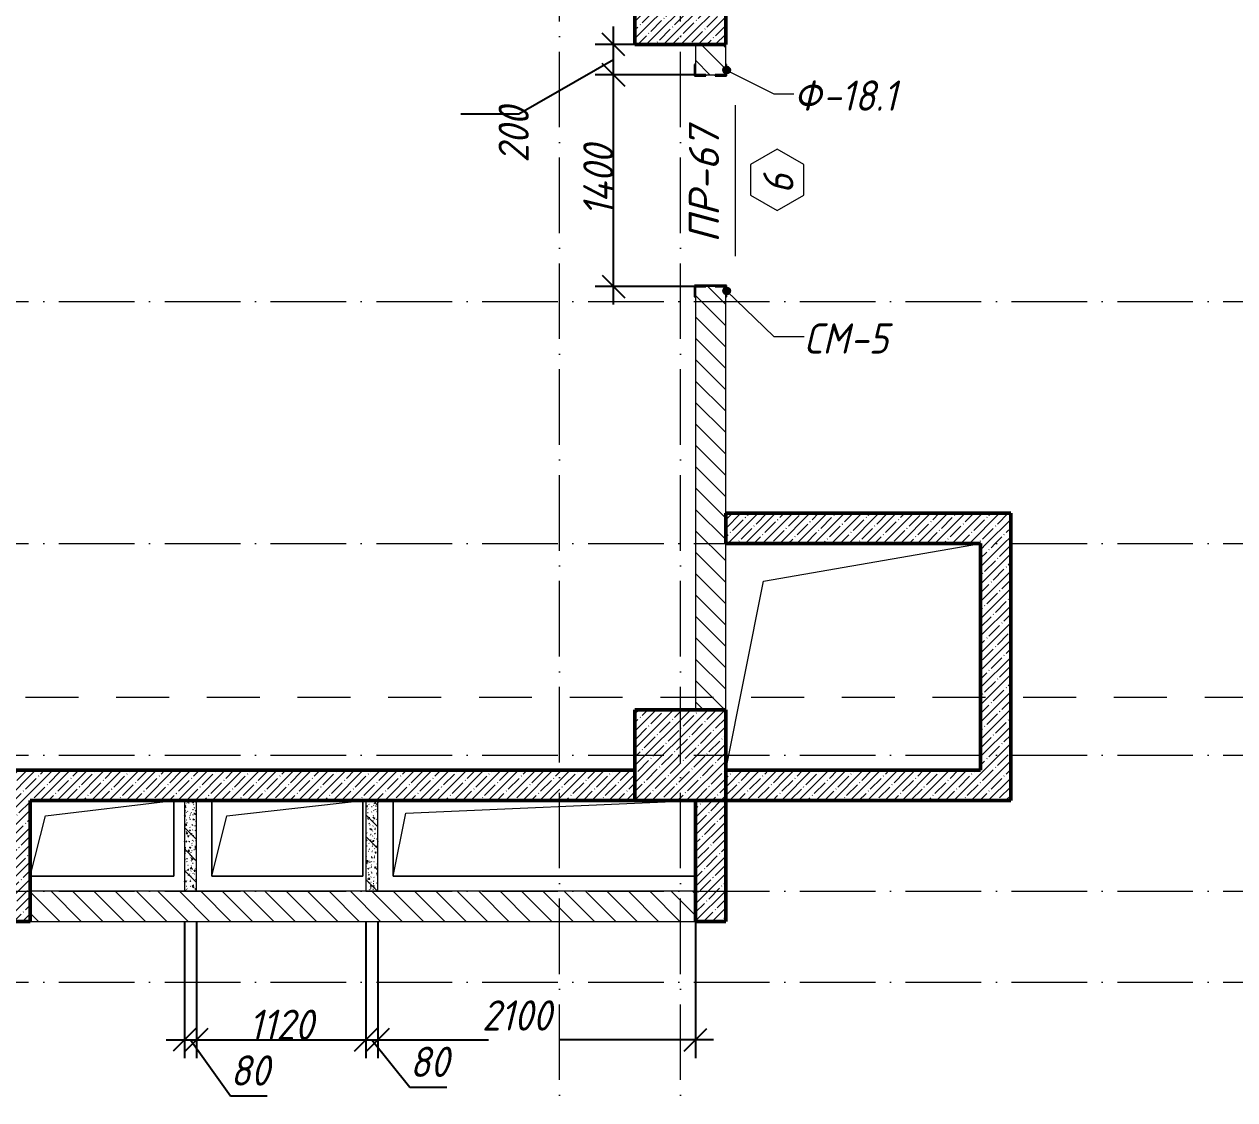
# Model space of a CAD drawing. Header units: millimetres. Extents: x -6064 to 178764, y -5836 to 29924.
# Drawn here: x 62120 to 70127, y 9721 to 16834 of the extents above; entities that cross this region are included whole.
import ezdxf

# ---------------------------------------------------------------- set-up
doc = ezdxf.new("R2010")
doc.units = ezdxf.units.MM
doc.linetypes.add('01 Штриховая _4 мм_', pattern=[600, 350, -250])
doc.linetypes.add('50_200_ШТРИХ_1Т_ш5_п1_п1_', pattern=[700, 500, -100, 0, -100])
doc.layers.add('A-ANNO-DIMS', color=7, linetype='Continuous')
for name, color, linetype, lineweight in [('A-DETL-1', 7, 'Continuous', 50), ('A-DOOR-IDEN', 7, 'Continuous', 9), ('A-FLOR', 7, 'Continuous', 9), ('A-GENM', 7, 'Continuous', 9), ('A-GENM-1', 7, 'Continuous', 25), ('A-GENM-IDEN', 7, 'Continuous', 9), ('A-WALL-3', 7, 'Continuous', 50), ('A-WALL-PATT-1', 7, 'Continuous', 5), ('G-ANNO-SYMB-1', 7, '01 Штриховая _4 мм_', 9), ('S-COLS', 7, 'Continuous', 9), ('S-COLS-1', 7, 'Continuous', 5), ('S-COLS-2', 7, 'Continuous', 50), ('Оси-1', 7, '50_200_ШТРИХ_1Т_ш5_п1_п1_', 9)]:
    doc.layers.add(name, color=color, linetype=linetype, lineweight=lineweight)
for name, color, linetype, lineweight, true_color in [('A-WALL-FNSH-2', 7, 'Continuous', 13, 0xce0000), ('A-WALL-FNSH-4', 7, 'Continuous', 13, 0x0070df), ('A-WALL-PATT-2', 7, 'Continuous', 5, 0xce0000), ('A-WALL-PATT-4', 7, 'Continuous', 5, 0x0070df)]:
    doc.layers.add(name, color=color, linetype=linetype, lineweight=lineweight, true_color=true_color)
doc.styles.add('ISOCPEUR_I_2', font='isocpeui.ttf', dxfattribs={"width": 0.9, "height": 200})
doc.styles.add('ISOCPEUR_I_4', font='isocpeui.ttf', dxfattribs={"height": 200})
doc.dimstyles.new('ISO-2_0_0_9К_СРЕДНИЙ', dxfattribs={"dimscale": 304.8, "dimtxt": 199.196235, "dimasz": 0.492126, "dimexe": 0.393701, "dimexo": 0, "dimgap": 0, "dimtad": 1, "dimdec": 0, "dimzin": 0, "dimdsep": 46, "dimtxsty": 'ISOCPEUR_I_2', "dimblk1": 'OBLIQUE', "dimblk2": 'OBLIQUE', "dimsah": 1, "dimcen": 0.09, "dimdle": 0.393701, "dimazin": 0, "dimtfac": 1, "dimtdec": 4, "dimtix": 1, "dimtmove": 1, "dimatfit": 3, "dimfxl": 1, "dimtvp": 1, "dimtolj": 1, "dimtzin": 0, "dimarcsym": 2})
doc.dimstyles.new('ISO-2_0_0_9К_СРЕДНИЙ_1', dxfattribs={"dimscale": 304.8, "dimtxt": 199.196235, "dimasz": 0.492126, "dimexe": 0.393701, "dimexo": 0, "dimgap": 0, "dimtad": 1, "dimdec": 0, "dimzin": 0, "dimdsep": 46, "dimtxsty": 'ISOCPEUR_I_2', "dimblk1": 'OBLIQUE', "dimblk2": 'OBLIQUE', "dimsah": 1, "dimcen": 0.09, "dimdle": 0.393701, "dimazin": 0, "dimtfac": 1, "dimtdec": 4, "dimtix": 1, "dimtmove": 2, "dimatfit": 3, "dimfxl": 1, "dimtvp": 1, "dimtolj": 1, "dimtzin": 0, "dimarcsym": 2})
doc.dimstyles.new('ISO-2_0_0_9К_СРЕДНИЙ_2', dxfattribs={"dimscale": 304.8, "dimtxt": 199.196235, "dimasz": 0.492126, "dimexe": 0.393701, "dimexo": 0, "dimgap": 0, "dimtad": 1, "dimdec": 0, "dimzin": 0, "dimdsep": 46, "dimtxsty": 'ISOCPEUR_I_2', "dimblk1": 'OBLIQUE', "dimblk2": 'OBLIQUE', "dimsah": 1, "dimcen": 0.09, "dimdle": 0.393701, "dimazin": 0, "dimtfac": 1, "dimtdec": 4, "dimtix": 1, "dimtmove": 0, "dimatfit": 3, "dimfxl": 1, "dimtvp": 1, "dimtolj": 1, "dimtzin": 0, "dimarcsym": 2})
pattern_1 = [(135, (0, 0), (-70.71068, -70.71068), [])]
pattern_2 = [(45, (0, 0), (-57.02463, 57.02463), []), (45, (57.025, 0), (-57.02463, 57.02463), [100.806, -20.161, 3.353, -16.808])]
pattern_3 = [(50, (0, 0), (72.873764, -6.37607), [7.62, -83.82]), (355, (0, 0), (-14.09699, 76.42244), [6.096, -67.056]), (100.451, (6.07, -0.53), (58.776964, 70.04687), [6.476, -71.236]), (46.184, (0, 20.32), (108.43142, -16.81745), [11.43, -125.73]), (96.636, (9.04, 18.92), (94.961, 98.97089), [9.714, -106.854]), (351.184, (0, 20.32), (94.96227, 98.97018), [9.144, -100.584]), (21, (10.16, 15.24), (60.64565, -40.90654), [7.62, -83.82]), (326, (10.16, 15.24), (24.72083, 73.67493), [6.096, -67.056]), (71.451, (15.214, 11.83), (85.36689, 32.76874), [6.476, -71.236]), (37.5, (0, 0), (1.235525, 33.822432), [3.353, -62.89, 3.353, -64.719, -67.31]), (37.5, (0, 0), (1.235525, 33.822432), [-134.315, 3.353, -63.957]), (7.5, (0, 0), (26.728146, 40.07255), [3.353, -35.458, 3.353, -61.366, -25.654]), (7.5, (0, 0), (26.728146, 40.07255), [-103.53, 3.353, -22.301]), (327.5, (-22.657, 0), (54.236318, -2.292117), [3.353, -22.047, 3.353, -75.895, -105.156]), (327.5, (-22.657, 0), (54.236318, -2.292117), [-104.648, 3.353, -101.803]), (317.5, (-32.817, 0), (59.25158, 10.17014), [3.353, -29.667, 3.353, -49.276, -74.676]), (317.5, (-32.817, 0), (59.25158, 10.17014), [-85.649, 3.353, -71.323])]
pattern_4 = [(135, (0, 0), (-142.5612, -142.5612), []), (135, (142.56, 0), (-142.5612, -142.5612), [252.016, -50.403, 3.353, -47.05])]

# ---------------------------------------------------------------- blocks, each defined once
blk = doc.blocks.new('Колонна_Несущая_Прямоугольное сечение - 600х600-V7-АР1_1_Кладочный план 2 этажа')
at = {"layer": 'S-COLS-1'}
h = blk.add_hatch(dxfattribs=at)
h.set_pattern_fill('FP_10', color=256, style=0, pattern_type=2)
h.set_pattern_definition([(45, (-66460, -12000), (-57.02463, 57.02463), []), (45, (-66402.975, -12000), (-57.02463, 57.02463), [100.806, -20.161, 3.353, -16.808])])
h.paths.add_polyline_path([(-300, -300), (300, -300), (300, 300), (-300, 300)], flags=0)
at = {"layer": 'S-COLS-2'}
for p, q in [((300, 300), (-300, 300)), ((-300, 300), (-300, -300)), ((300, -300), (300, 300)), ((-300, -300), (300, -300))]:
    blk.add_line(p, q, dxfattribs=at)
blk = doc.blocks.new('Колонна_Несущая_Прямоугольное сечение - 600х600-V13-АР1_1_Кладочный план 2 этажа')
at = {"layer": 'S-COLS-1'}
h = blk.add_hatch(dxfattribs=at)
h.set_pattern_fill('FP_18', color=256, style=0, pattern_type=2)
h.set_pattern_definition([(45, (-66460, -17000), (-57.02463, 57.02463), []), (45, (-66402.975, -17000), (-57.02463, 57.02463), [100.806, -20.161, 3.353, -16.808])])
h.paths.add_polyline_path([(-300, -300), (300, -300), (300, 300), (-300, 300), (-300, 238.8)], flags=0)
at = {"layer": 'S-COLS-2'}
for p, q in [((300, 300), (-300, 300)), ((-300, 300), (-300, -300)), ((300, -300), (300, 300)), ((-300, -300), (300, -300))]:
    blk.add_line(p, q, dxfattribs=at)
blk = doc.blocks.new('AR_Отверстие прямоугольное _в плите_ - AR_Отверстие прямоугольное _в плите_-24511954-АР1_1_Кладочный план 2 этажа')
at = {"layer": 'A-GENM'}
for p, q in [((-375, 150), (475, 250)), ((475, -250), (475, 250)), ((-475, -250), (-375, 150)), ((-475, -250), (475, -250))]:
    blk.add_line(p, q, dxfattribs=at)
blk = doc.blocks.new('AR_Отверстие прямоугольное _в плите_ - AR_Отверстие прямоугольное _в плите_-V65-АР1_1_Кладочный план 2 этажа')
at = {"layer": 'A-GENM'}
for p, q in [((-500, 250), (-500, -250)), ((-400, 150), (500, 250)), ((500, -250), (500, 250)), ((-500, -250), (-400, 150)), ((-500, -250), (500, -250))]:
    blk.add_line(p, q, dxfattribs=at)
blk = doc.blocks.new('AR_Отверстие прямоугольное _в плите_ - AR_Отверстие прямоугольное _в плите_-24476015-АР1_1_Кладочный план 2 этажа')
at = {"layer": 'A-GENM'}
for p, q in [((-1000, 250), (-1000, -250)), ((-916.7, 166.7), (1000, 250)), ((-1000, -250), (-916.7, 166.7)), ((-1000, -250), (1000, -250))]:
    blk.add_line(p, q, dxfattribs=at)
blk = doc.blocks.new('AR_Отверстие прямоугольное _в плите_ - AR_Отверстие прямоугольное _в плите_-24512387-АР1_1_Кладочный план 2 этажа')
at = {"layer": 'A-GENM'}
for p, q in [((-592.5, 500), (842.5, 750)), ((-842.5, -750), (-592.5, 500))]:
    blk.add_line(p, q, dxfattribs=at)
blk = doc.blocks.new('Фахверк_СКБ_Уголок_Тип 2 - СМ-5_200х2480h-30007438-АР1_1_Кладочный план 2 этажа')
at = {"layer": 'A-GENM-1'}
for p, q in [((125, 156), (125, 81)), ((200, 156), (125, 156)), ((125, 81), (131, 81)), ((131, 81), (131, 150)), ((131, 150), (200, 150)), ((200, 150), (200, 156)), ((131, 19), (125, 19)), ((125, 19), (125, -56)), ((131, -50), (131, 19)), ((125, -56), (200, -56)), ((200, -50), (131, -50)), ((200, -56), (200, -50))]:
    blk.add_line(p, q, dxfattribs=at)
blk = doc.blocks.new('Стойка_Влож_Полоса боковая - Полоса-27101091-АР1_1_Кладочный план 2 этажа')
at = {"layer": 'A-GENM'}
for p, q in [((-5, 85), (0, 85)), ((-5, -85), (-5, 85)), ((0, 31), (0, -31)), ((0, -85), (-5, -85))]:
    blk.add_line(p, q, dxfattribs=at)
blk = doc.blocks.new('Фахверк_СКБ_Уголок - Ф-18_1_200х3550 h_все крепления развернуты-28533997-АР1_1_Кладочный план 2 этажа')
at = {"layer": 'A-GENM-1'}
for p, q in [((200, 156), (125, 156)), ((125, 156), (125, 81)), ((125, 81), (131, 81)), ((131, 81), (131, 150)), ((131, 150), (200, 150)), ((200, 150), (200, 156)), ((131, 19), (125, 19)), ((125, 19), (125, -56)), ((131, -50), (131, 19)), ((125, -56), (200, -56)), ((200, -50), (131, -50)), ((200, -56), (200, -50))]:
    blk.add_line(p, q, dxfattribs=at)
blk = doc.blocks.new('AAR_СКБ_Марка_Двери_Перемычка и проем - Марка перемычки и проема-25306769-АР1_1_Кладочный план 2 этажа')
at = {"layer": 'A-DOOR-IDEN'}
for p, q in [((-5, 0), (5, 0)), ((-0.968, -0.984), (-1.986, -2.747)), ((1.067, -0.984), (-0.968, -0.984)), ((2.085, -2.747), (1.067, -0.984)), ((-1.986, -2.747), (-0.968, -4.509)), ((1.067, -4.509), (2.085, -2.747)), ((-0.968, -4.509), (1.067, -4.509))]:
    blk.add_line(p, q, dxfattribs=at)
blk = doc.blocks.new('_Oblique')
at = {"color": 0, "linetype": 'ByBlock', "lineweight": -2}
blk.add_line((-0.5, -0.5), (0.5, 0.5), dxfattribs=at)
blk = doc.blocks.new('DIMBLOCK466-АР1_1_Кладочный план 2 этажа')
at = {"layer": 'A-ANNO-DIMS', "color": 0, "lineweight": -2, "transparency": 16777216}
for p, q in [((63180, 10897), (63180, 9997.3)), ((63260, 10897), (63260, 9997.3)), ((63060, 10117.3), (63380, 10117.3)), ((63220, 10117.3), (63483.9, 9748.1)), ((63483.9, 9748.1), (63727.7, 9748.1))]:
    blk.add_line(p, q, dxfattribs=at)
at = {"layer": 'Defpoints', "color": 0, "transparency": 16777216}
for p in [(63180, 10897), (63260, 10897), (63260, 10117.3)]:
    blk.add_point(p, dxfattribs=at)
at = {"layer": 'A-ANNO-DIMS', "color": 0, "lineweight": -2, "transparency": 16777216, "xscale": 150, "yscale": 150, "zscale": 150, "rotation": 180}
blk.add_blockref('_Oblique', (63180, 10117.3), dxfattribs=at)
at = {"layer": 'A-ANNO-DIMS', "color": 0, "lineweight": -2, "transparency": 16777216, "xscale": 150, "yscale": 150, "zscale": 150}
blk.add_blockref('_Oblique', (63260, 10117.3), dxfattribs=at)
at = {"layer": 'A-ANNO-DIMS', "color": 0, "transparency": 16777216, "insert": (63483.9, 10014.8), "char_height": 200, "width": 303.391, "attachment_point": 1, "line_spacing_factor": 1.149209, "style": 'ISOCPEUR_I_2'}
blk.add_mtext('\\A1;80', dxfattribs=at)
blk = doc.blocks.new('DIMBLOCK467-АР1_1_Кладочный план 2 этажа')
at = {"layer": 'A-ANNO-DIMS', "color": 0, "lineweight": -2, "transparency": 16777216}
for p, q in [((63260, 10897), (63260, 9997.3)), ((64380, 10897), (64380, 9997.3)), ((63140, 10117.3), (64500, 10117.3))]:
    blk.add_line(p, q, dxfattribs=at)
at = {"layer": 'Defpoints', "color": 0, "transparency": 16777216}
for p in [(63260, 10897), (64380, 10897), (64380, 10117.3)]:
    blk.add_point(p, dxfattribs=at)
at = {"layer": 'A-ANNO-DIMS', "color": 0, "lineweight": -2, "transparency": 16777216, "xscale": 150, "yscale": 150, "zscale": 150, "rotation": 180}
blk.add_blockref('_Oblique', (63260, 10117.3), dxfattribs=at)
at = {"layer": 'A-ANNO-DIMS', "color": 0, "lineweight": -2, "transparency": 16777216, "xscale": 150, "yscale": 150, "zscale": 150}
blk.add_blockref('_Oblique', (64380, 10117.3), dxfattribs=at)
at = {"layer": 'A-ANNO-DIMS', "color": 0, "transparency": 16777216, "insert": (63820, 10217.3), "char_height": 200, "width": 514.846, "attachment_point": 5, "style": 'ISOCPEUR_I_2'}
blk.add_mtext('\\A1;1120', dxfattribs=at)
blk = doc.blocks.new('DIMBLOCK468-АР1_1_Кладочный план 2 этажа')
at = {"layer": 'A-ANNO-DIMS', "color": 0, "lineweight": -2, "transparency": 16777216}
for p, q in [((64380, 10897), (64380, 9997.3)), ((64460, 10897), (64460, 9997.3)), ((64260, 10117.3), (64580, 10117.3)), ((64420, 10117.3), (64670.9, 9805.4)), ((64670.9, 9805.4), (64914.7, 9805.4))]:
    blk.add_line(p, q, dxfattribs=at)
at = {"layer": 'Defpoints', "color": 0, "transparency": 16777216}
for p in [(64380, 10897), (64460, 10897), (64460, 10117.3)]:
    blk.add_point(p, dxfattribs=at)
at = {"layer": 'A-ANNO-DIMS', "color": 0, "lineweight": -2, "transparency": 16777216, "xscale": 150, "yscale": 150, "zscale": 150, "rotation": 180}
blk.add_blockref('_Oblique', (64380, 10117.3), dxfattribs=at)
at = {"layer": 'A-ANNO-DIMS', "color": 0, "lineweight": -2, "transparency": 16777216, "xscale": 150, "yscale": 150, "zscale": 150}
blk.add_blockref('_Oblique', (64460, 10117.3), dxfattribs=at)
at = {"layer": 'A-ANNO-DIMS', "color": 0, "transparency": 16777216, "insert": (64670.9, 10072.1), "char_height": 200, "width": 303.391, "attachment_point": 1, "line_spacing_factor": 1.149209, "style": 'ISOCPEUR_I_2'}
blk.add_mtext('\\A1;80', dxfattribs=at)
blk = doc.blocks.new('DIMBLOCK469-АР1_1_Кладочный план 2 этажа')
at = {"layer": 'A-ANNO-DIMS', "color": 0, "lineweight": -2, "transparency": 16777216}
for p, q in [((64460, 10897), (64460, 9997.3)), ((66560, 10900), (66560, 9997.3)), ((64340, 10117.3), (65190.2, 10117.3)), ((66680, 10117.3), (65665.7, 10117.3))]:
    blk.add_line(p, q, dxfattribs=at)
at = {"layer": 'Defpoints', "color": 0, "transparency": 16777216}
for p in [(64460, 10897), (66560, 10900), (66560, 10117.3)]:
    blk.add_point(p, dxfattribs=at)
at = {"layer": 'A-ANNO-DIMS', "color": 0, "lineweight": -2, "transparency": 16777216, "xscale": 150, "yscale": 150, "zscale": 150, "rotation": 180}
blk.add_blockref('_Oblique', (64460, 10117.3), dxfattribs=at)
at = {"layer": 'A-ANNO-DIMS', "color": 0, "lineweight": -2, "transparency": 16777216, "xscale": 150, "yscale": 150, "zscale": 150}
blk.add_blockref('_Oblique', (66560, 10117.3), dxfattribs=at)
at = {"layer": 'A-ANNO-DIMS', "color": 0, "transparency": 16777216, "insert": (65147.5, 10378.6), "char_height": 200, "width": 560.814, "attachment_point": 1, "line_spacing_factor": 1.149209, "style": 'ISOCPEUR_I_2'}
blk.add_mtext('\\A1;2100', dxfattribs=at)
blk = doc.blocks.new('DIMBLOCK483-АР1_1_Кладочный план 2 этажа')
at = {"layer": 'A-ANNO-DIMS', "color": 0, "lineweight": -2, "transparency": 16777216}
for p, q in [((66017.6, 14980), (66017.6, 16620)), ((66560, 16500), (65897.6, 16500)), ((66560, 15100), (65897.6, 15100))]:
    blk.add_line(p, q, dxfattribs=at)
at = {"layer": 'Defpoints', "color": 0, "transparency": 16777216}
for p in [(66017.6, 16500), (66560, 16500), (66560, 15100)]:
    blk.add_point(p, dxfattribs=at)
at = {"layer": 'A-ANNO-DIMS', "color": 0, "lineweight": -2, "transparency": 16777216, "xscale": 150, "yscale": 150, "zscale": 150}
for p, rotation in [((66017.6, 16500), 90), ((66017.6, 15100), 270)]:
    blk.add_blockref('_Oblique', p, dxfattribs=dict(at, rotation=rotation))
at = {"layer": 'A-ANNO-DIMS', "color": 0, "transparency": 16777216, "insert": (65917.6, 15800), "char_height": 200, "width": 579.201, "attachment_point": 5, "rotation": 90, "style": 'ISOCPEUR_I_2'}
blk.add_mtext('\\A1;1400', dxfattribs=at)
blk = doc.blocks.new('DIMBLOCK484-АР1_1_Кладочный план 2 этажа')
at = {"layer": 'A-ANNO-DIMS', "color": 0, "lineweight": -2, "transparency": 16777216}
for p, q in [((66017.6, 16380), (66017.6, 16820)), ((66160, 16700), (65897.6, 16700)), ((66017.6, 16600), (65390.7, 16239.9)), ((66560, 16500), (65897.6, 16500)), ((65390.7, 16239.9), (65008.4, 16239.9))]:
    blk.add_line(p, q, dxfattribs=at)
at = {"layer": 'Defpoints', "color": 0, "transparency": 16777216}
for p in [(66017.6, 16700), (66160, 16700), (66560, 16500)]:
    blk.add_point(p, dxfattribs=at)
at = {"layer": 'A-ANNO-DIMS', "color": 0, "lineweight": -2, "transparency": 16777216, "xscale": 150, "yscale": 150, "zscale": 150}
for p, rotation in [((66017.6, 16700), 90), ((66017.6, 16500), 270)]:
    blk.add_blockref('_Oblique', p, dxfattribs=dict(at, rotation=rotation))
at = {"layer": 'A-ANNO-DIMS', "color": 0, "transparency": 16777216, "insert": (65257.4, 15918.2), "char_height": 200, "width": 455.087, "attachment_point": 1, "rotation": 90, "line_spacing_factor": 1.149209, "style": 'ISOCPEUR_I_2'}
blk.add_mtext('\\A1;200', dxfattribs=at)

msp = doc.modelspace()

# ---------------------------------------------------------------- hatches: boundary and pattern name
at = {"layer": 'A-GENM-IDEN'}
h = msp.add_hatch(color=256, dxfattribs=at)
edge = h.paths.add_edge_path(flags=0)
edge.add_arc((66766, 16531.5), 25, 0, 360)
h = msp.add_hatch(color=256, dxfattribs=at)
edge = h.paths.add_edge_path(flags=0)
edge.add_arc((66766, 15071), 25, 0, 360)
at = {"layer": 'A-WALL-PATT-1'}
h = msp.add_hatch(dxfattribs=at)
h.set_pattern_fill('FP_7', color=256, style=0, pattern_type=2)
h.set_pattern_definition(pattern_2)
h.paths.add_polyline_path([(68645, 13400), (68645, 13600), (66760, 13600), (66760, 13400), (68445, 13400)], flags=0)
h = msp.add_hatch(dxfattribs=at)
h.set_pattern_fill('FP_7', color=256, style=0, pattern_type=2)
h.set_pattern_definition(pattern_2)
h.paths.add_polyline_path([(68645, 11700), (68645, 13400), (68445, 13400), (68445, 11700)], flags=0)
h = msp.add_hatch(dxfattribs=at)
h.set_pattern_fill('FP_7', color=256, style=0, pattern_type=2)
h.set_pattern_definition(pattern_2)
h.paths.add_polyline_path([(63260, 11700), (66160, 11700), (66160, 11900), (60760, 11900), (60760, 11700), (63180, 11700)], flags=0)
h = msp.add_hatch(dxfattribs=at)
h.set_pattern_fill('FP_7', color=256, style=0, pattern_type=2)
h.set_pattern_definition(pattern_2)
h.paths.add_polyline_path([(68445, 11700), (68445, 11900), (66760, 11900), (66760, 11700)], flags=0)
h = msp.add_hatch(dxfattribs=at)
h.set_pattern_fill('FP_7', color=256, style=0, pattern_type=2)
h.set_pattern_definition(pattern_2)
h.paths.add_polyline_path([(61960, 10900), (62160, 10900), (62160, 11700), (61960, 11700), (61960, 11370)], flags=0)
h = msp.add_hatch(dxfattribs=at)
h.set_pattern_fill('FP_7', color=256, style=0, pattern_type=2)
h.set_pattern_definition(pattern_2)
h.paths.add_polyline_path([(66560, 10900), (66760, 10900), (66760, 11700), (66560, 11700)], flags=0)
at = {"layer": 'A-WALL-PATT-2'}
h = msp.add_hatch(dxfattribs=at)
h.set_pattern_fill('FP_22', color=256, style=0, pattern_type=2)
h.set_pattern_definition(pattern_1)
h.paths.add_polyline_path([(66760, 12300), (66760, 15100), (66560, 15100), (66560, 12300)], flags=0)
h.paths.add_polyline_path([(66691, 16500), (66760, 16500), (66760, 16700), (66560, 16700), (66560, 16500), (66629, 16500)], flags=0)
h = msp.add_hatch(dxfattribs=at)
h.set_pattern_fill('FP_22', color=256, style=0, pattern_type=2)
h.set_pattern_definition(pattern_1)
h.paths.add_polyline_path([(62160, 10900), (66560, 10900), (66560, 11100), (62160, 11100)], flags=0)
at = {"layer": 'A-WALL-PATT-4'}
h = msp.add_hatch(dxfattribs=at)
h.set_pattern_fill('FP_25', color=256, style=0, pattern_type=2)
h.set_pattern_definition(pattern_3)
h.paths.add_polyline_path([(63180, 11100), (63260, 11100), (63260, 11700), (63180, 11700)], flags=0)
h = msp.add_hatch(dxfattribs=at)
h.set_pattern_fill('FP_26', color=256, style=0, pattern_type=2)
h.set_pattern_definition(pattern_4)
h.paths.add_polyline_path([(63180, 11100), (63260, 11100), (63260, 11700), (63180, 11700)], flags=0)
h = msp.add_hatch(dxfattribs=at)
h.set_pattern_fill('FP_25', color=256, style=0, pattern_type=2)
h.set_pattern_definition(pattern_3)
h.paths.add_polyline_path([(64380, 11100), (64460, 11100), (64460, 11700), (64380, 11700)], flags=0)
h = msp.add_hatch(dxfattribs=at)
h.set_pattern_fill('FP_26', color=256, style=0, pattern_type=2)
h.set_pattern_definition(pattern_4)
h.paths.add_polyline_path([(64380, 11100), (64460, 11100), (64460, 11700), (64380, 11700)], flags=0)

# ---------------------------------------------------------------- linework, layer by layer
at = {"layer": 'A-DETL-1'}
for p, q in [((66760, 13600), (66760, 13400)), ((62160, 10900), (62160, 11700)), ((62160, 11700), (66160, 11700))]:
    msp.add_line(p, q, dxfattribs=at)
at = {"layer": 'A-FLOR'}
for p, q in [((63110, 11700), (63110, 11200)), ((63360, 11200), (63360, 11700)), ((64360, 11700), (64360, 11200)), ((64560, 11200), (64560, 11700)), ((63110, 11200), (62160, 11200)), ((64360, 11200), (63360, 11200)), ((66560, 11200), (64560, 11200))]:
    msp.add_line(p, q, dxfattribs=at)
at = {"layer": 'A-GENM-IDEN'}
for p, q in [((66766, 16531.5), (67078.9, 16374.7)), ((67078.9, 16374.7), (67210.6, 16374.7)), ((66766, 15071), (67078.9, 14768.7)), ((67078.9, 14768.7), (67279, 14768.7))]:
    msp.add_line(p, q, dxfattribs=at)
for centre in [(66766, 16531.5), (66766, 15071)]:
    msp.add_circle(centre, 25, dxfattribs=at)
at = {"layer": 'A-WALL-3'}
for p, q in [((68645, 13600), (66760, 13600)), ((68645, 11700), (68645, 13600)), ((66760, 13400), (68445, 13400)), ((68445, 13400), (68445, 11900)), ((66160, 11900), (60760, 11900)), ((68445, 11900), (66760, 11900)), ((66560, 11700), (66560, 10900)), ((66760, 10900), (66760, 11700)), ((66760, 11700), (68645, 11700)), ((61960, 10900), (62160, 10900)), ((66560, 10900), (66760, 10900))]:
    msp.add_line(p, q, dxfattribs=at)
at = {"layer": 'A-WALL-FNSH-2'}
for p, q in [((66560, 16700), (66560, 16569)), ((66760, 16569), (66760, 16700)), ((66629, 16500), (66691, 16500)), ((66691, 15100), (66629, 15100)), ((66560, 15031), (66560, 12300)), ((66760, 12300), (66760, 15031)), ((66560, 11100), (62160, 11100)), ((62160, 10900), (66560, 10900))]:
    msp.add_line(p, q, dxfattribs=at)
at = {"layer": 'A-WALL-FNSH-4'}
for p, q in [((63180, 11700), (63180, 11100)), ((63260, 11100), (63260, 11700)), ((64380, 11700), (64380, 11100)), ((64460, 11100), (64460, 11700)), ((63180, 11100), (63260, 11100)), ((64380, 11100), (64460, 11100))]:
    msp.add_line(p, q, dxfattribs=at)
at = {"layer": 'G-ANNO-SYMB-1'}
msp.add_line((42928.2, 12383.3), (126776.9, 12383.3), dxfattribs=at)
at = {"layer": 'Оси-1'}
for p, q in [((65660, -4150), (65660, 28636.9)), ((66460, -4150), (66460, 28636.9)), ((-4160, 15000), (125951.6, 15000)), ((-4160, 13400), (125951.6, 13400)), ((-4160, 12000), (125951.6, 12000)), ((-4160, 11100), (125951.6, 11100)), ((-4160, 10500), (125951.6, 10500))]:
    msp.add_line(p, q, dxfattribs=at)

# ---------------------------------------------------------------- block references
at = {"layer": 'A-DOOR-IDEN', "xscale": 99.99999999999993, "yscale": 99.99999999999993, "zscale": 99.99999999999993, "rotation": 89.99999999999982}
msp.add_blockref('AAR_СКБ_Марка_Двери_Перемычка и проем - Марка перемычки и проема-25306769-АР1_1_Кладочный план 2 этажа', (66825.5, 15800), dxfattribs=at)
at = {"layer": 'A-GENM', "rotation": 269.9999999999999}
msp.add_blockref('Стойка_Влож_Полоса боковая - Полоса-27101091-АР1_1_Кладочный план 2 этажа', (66660, 15106), dxfattribs=at)
at = {"layer": 'A-GENM'}
for name, p in [('AR_Отверстие прямоугольное _в плите_ - AR_Отверстие прямоугольное _в плите_-24512387-АР1_1_Кладочный план 2 этажа', (67602.5, 12650)), ('AR_Отверстие прямоугольное _в плите_ - AR_Отверстие прямоугольное _в плите_-24511954-АР1_1_Кладочный план 2 этажа', (62635, 11450)), ('AR_Отверстие прямоугольное _в плите_ - AR_Отверстие прямоугольное _в плите_-V65-АР1_1_Кладочный план 2 этажа', (63860, 11450)), ('AR_Отверстие прямоугольное _в плите_ - AR_Отверстие прямоугольное _в плите_-24476015-АР1_1_Кладочный план 2 этажа', (65560, 11450))]:
    msp.add_blockref(name, p, dxfattribs=at)
at = {"layer": 'A-GENM-1'}
for name, p, rotation in [('Фахверк_СКБ_Уголок - Ф-18_1_200х3550 h_все крепления развернуты-28533997-АР1_1_Кладочный план 2 этажа', (66710, 16369), 89.9999999999999), ('Фахверк_СКБ_Уголок_Тип 2 - СМ-5_200х2480h-30007438-АР1_1_Кладочный план 2 этажа', (66610, 15231), 269.9999999999999)]:
    msp.add_blockref(name, p, dxfattribs=dict(at, rotation=rotation))
at = {"layer": 'S-COLS'}
for name, p in [('Колонна_Несущая_Прямоугольное сечение - 600х600-V13-АР1_1_Кладочный план 2 этажа', (66460, 17000)), ('Колонна_Несущая_Прямоугольное сечение - 600х600-V7-АР1_1_Кладочный план 2 этажа', (66460, 12000))]:
    msp.add_blockref(name, p, dxfattribs=at)

# ---------------------------------------------------------------- texts
at = {"layer": 'A-DOOR-IDEN', "insert": (67008.1, 15713.8), "char_height": 200, "width": 158.734, "attachment_point": 1, "rotation": 90, "style": 'ISOCPEUR_I_2'}
msp.add_mtext('\\fISOCPEUR|b0|i1|c204|p34|;\\W.9;6', dxfattribs=at)
at = {"layer": 'A-GENM-IDEN', "char_height": 200, "attachment_point": 1, "style": 'ISOCPEUR_I_2'}
for s, insert, width in [('\\fISOCPEUR|b0|i1|c204|p34|;\\W.9;Ф', (67210.6, 16462.4), 230.886), ('-18.1', (67401.1, 16462.4), 620.506), ('СМ', (67279, 14856.3), 367.975), ('-5', (67582.7, 14856.3), 317.468)]:
    msp.add_mtext(s, dxfattribs=dict(at, insert=insert, width=width))
at = {"layer": 'A-GENM-IDEN', "char_height": 200, "attachment_point": 1, "rotation": 90, "style": 'ISOCPEUR_I_4'}
for s, insert, width in [('-67', (66516.2, 15731.7), 529.114), ('ПР', (66516.2, 15387.7), 416.877)]:
    msp.add_mtext(s, dxfattribs=dict(at, insert=insert, width=width))

# ---------------------------------------------------------------- dimensions: what is measured, and where the dimension line sits
at = {"layer": 'A-ANNO-DIMS'}
dim = msp.add_linear_dim(base=(66017.6, 16700), p1=(66560, 16500), p2=(66160, 16700), angle=90, dimstyle='ISO-2_0_0_9К_СРЕДНИЙ', override={"dimpost": '<>', "dimfxl": 447.213646}, dxfattribs=at)
dim.commit()
dim.dimension.update_dxf_attribs({"geometry": 'DIMBLOCK484-АР1_1_Кладочный план 2 этажа', "text_midpoint": (65390.7, 16239.9), "dimtype": 160, "text_rotation": 90})
dim = msp.add_linear_dim(base=(66017.6, 16500), p1=(66560, 15100), p2=(66560, 16500), angle=90, dimstyle='ISO-2_0_0_9К_СРЕДНИЙ_2', override={"dimpost": '<>', "dimfxl": 1400}, dxfattribs=at)
dim.commit()
dim.dimension.update_dxf_attribs({"geometry": 'DIMBLOCK483-АР1_1_Кладочный план 2 этажа', "text_midpoint": (65917.6, 15800)})
for base, p1, p2, dimstyle, override, picture, middle in [((63260, 10117.3), (63180, 10897), (63260, 10897), 'ISO-2_0_0_9К_СРЕДНИЙ', {"dimpost": '<>', "dimfxl": 80}, 'DIMBLOCK466-АР1_1_Кладочный план 2 этажа', (63483.9, 9748.1)), ((64460, 10117.3), (64380, 10897), (64460, 10897), 'ISO-2_0_0_9К_СРЕДНИЙ', {"dimpost": '<>', "dimfxl": 80}, 'DIMBLOCK468-АР1_1_Кладочный план 2 этажа', (64670.9, 9805.4)), ((66560, 10117.3), (64460, 10897), (66560, 10900), 'ISO-2_0_0_9К_СРЕДНИЙ_1', {"dimpost": '<>', "dimfxl": 2100.002212}, 'DIMBLOCK469-АР1_1_Кладочный план 2 этажа', (65427.9, 10245.2))]:
    dim = msp.add_linear_dim(base=base, p1=p1, p2=p2, dimstyle=dimstyle, override=override, dxfattribs=at)
    dim.commit()
    dim.dimension.update_dxf_attribs({"geometry": picture, "text_midpoint": middle, "dimtype": 160})
dim = msp.add_linear_dim(base=(64380, 10117.3), p1=(63260, 10897), p2=(64380, 10897), dimstyle='ISO-2_0_0_9К_СРЕДНИЙ_2', override={"dimpost": '<>', "dimfxl": 1120}, dxfattribs=at)
dim.commit()
dim.dimension.update_dxf_attribs({"geometry": 'DIMBLOCK467-АР1_1_Кладочный план 2 этажа', "text_midpoint": (63820, 10217.3)})

doc.saveas('drawing.dxf')
